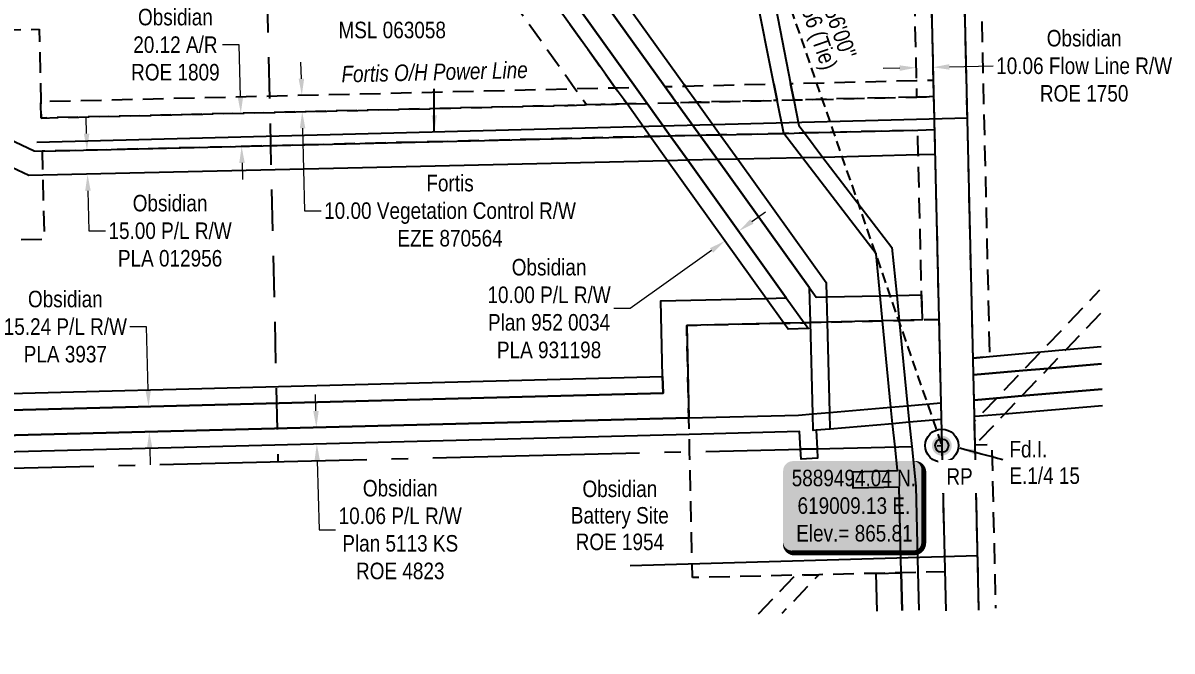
# Model space of a CAD drawing. Extents: x 614988 to 621305, y 5889351 to 5893530.
# Drawn here: x 618454 to 619148, y 5889370 to 5889750 of the extents above; entities that cross this region are included whole.
import ezdxf
from ezdxf.enums import TextEntityAlignment as Align

# ---------------------------------------------------------------- set-up
doc = ezdxf.new("R2010")
doc.units = 0
doc.header["$LTSCALE"] = 5
doc.header["$PDSIZE"] = 0.5
for name, pattern in [('foc-ACCESSROAD', [3.75, 2.5, -1.25]), ('foc-FLOWLINE', [3.75, 2.5, -1.25]), ('foc-LSD', [8, 5, -3]), ('foc-QUARTERLINE', [33, 25, -3, 2, -3]), ('foc-TIELINE', [1.875, 1.25, -0.625])]:
    doc.linetypes.add(name, pattern=pattern)
doc.layers.get('Defpoints').update_dxf_attribs({"color": 9})
for name, color, linetype in [('35', 37, 'Continuous'), ('AS-POWER', 104, 'foc-POWER'), ('AS-POWER-T', 104, 'Continuous'), ('C-RW', 13, 'Continuous'), ('C-WS', 13, 'foc-ACCESSROAD'), ('DETAIL-T', 7, 'Continuous'), ('F-RW', 190, 'Continuous'), ('F-VCE', 190, 'foc-FLOWLINE'), ('F-WS', 190, 'foc-ACCESSROAD'), ('L-BD', 7, 'Continuous'), ('L-MON', 1, 'Continuous'), ('L-SEC', 7, 'Continuous'), ('L-SECQ', 8, 'foc-QUARTERLINE'), ('L-SECTION-LSD', 7, 'foc-LSD'), ('L-TIE', 7, 'foc-TIELINE')]:
    doc.layers.add(name, color=color, linetype=linetype)
for name, color, linetype, lineweight in [('C-AR-T', 13, 'Continuous', 9), ('C-FLOWLINE-T', 13, 'Continuous', 9), ('C-RW-T', 13, 'Continuous', 9), ('C-WS-T', 13, 'Continuous', 9), ('F-AR-T', 190, 'Continuous', 9), ('F-VCE-T', 190, 'Continuous', 9)]:
    doc.layers.add(name, color=color, linetype=linetype, lineweight=lineweight)
doc.styles.add('80', font='ARIALN.TTF', dxfattribs={"height": 10})
doc.styles.add('80CG', font='ARIALN.TTF', dxfattribs={"height": 10})
doc.styles.add('80L', font='ARIALN.TTF', dxfattribs={"height": 10})
doc.styles.add('foc-LtypeFont', font='ARIALN.TTF', dxfattribs={"height": 7.35})
doc.linetypes.add('foc-POWER', pattern='A,6,-1,["P",foc-LtypeFont,S=0.2,R=0,X=-0.625,Y=-0.75],-1.24,4', length=12.24)
doc.linetypes.add('foc-POWER-NOLINE', pattern='A,0,-4,["P",foc-LtypeFont,S=0.2,R=0,X=-0.625,Y=-0.75],-8.24', length=12.24)
doc.dimstyles.new('Compass 5 000', dxfattribs={"dimscale": 5, "dimtxt": 9, "dimasz": 2, "dimexe": 0.2, "dimexo": 0.0625, "dimgap": 0.5, "dimtad": 0, "dimtih": 1, "dimtoh": 1, "dimzin": 0, "dimdsep": 46, "dimtxsty": '80CG', "dimcen": 0.1, "dimse1": 1, "dimse2": 1, "dimclrd": 256, "dimclrt": 256, "dimaunit": 1, "dimadec": 4, "dimazin": 0, "dimtfac": 0.06, "dimtofl": 0, "dimtmove": 0, "dimatfit": 1, "dimfxl": 0.2, "dimtolj": 1, "dimtzin": 0, "dimlwd": -1, "dimarcsym": 0})

# ---------------------------------------------------------------- blocks, each defined once
blk = doc.blocks.new('*D436')
at = {"layer": 'Defpoints', "color": 0, "transparency": 16777216}
for p in [(618622.24, 5889705.89), (618645.67, 5889706.45), (618645.91, 5889696.46)]:
    blk.add_point(p, dxfattribs=at)
at = {"layer": 'F-VCE-T', "transparency": 16777216}
for p, q in [((618622, 5889715.89), (618621.76, 5889725.88)), ((618622.72, 5889685.9), (618623.92, 5889636.04)), ((618623.92, 5889636.04), (618633.92, 5889636.04))]:
    blk.add_line(p, q, dxfattribs=at)
for points in [[(618623.67, 5889715.93), (618620.34, 5889715.85), (618622.24, 5889705.89)], [(618624.39, 5889685.94), (618621.06, 5889685.86), (618622.48, 5889695.89)]]:
    blk.add_solid(points, dxfattribs=at)
at = {"layer": 'F-VCE-T', "transparency": 16777216, "insert": (618711.85, 5889636.04), "char_height": 10, "attachment_point": 5, "style": '80CG'}
blk.add_mtext('\\A1;Fortis\\P10.00 Vegetation Control R/W\\PEZE 870564', dxfattribs=at)
blk = doc.blocks.new('*D438')
at = {"layer": 'Defpoints', "color": 0, "transparency": 16777216}
for p in [(618738.05, 5889813.32), (618721.73, 5889801.65), (618740.33, 5889775.64)]:
    blk.add_point(p, dxfattribs=at)
at = {"layer": 'F-AR-T', "transparency": 16777216}
for p, q in [((618764.78, 5889793.13), (618772.92, 5889798.94)), ((618732.2, 5889769.82), (618721.18, 5889761.94)), ((618721.18, 5889761.94), (618711.18, 5889761.94))]:
    blk.add_line(p, q, dxfattribs=at)
for points in [[(618763.81, 5889794.48), (618765.75, 5889791.77), (618756.65, 5889787.31)], [(618731.23, 5889771.18), (618733.17, 5889768.46), (618740.33, 5889775.64)]]:
    blk.add_solid(points, dxfattribs=at)
at = {"layer": 'F-AR-T', "transparency": 16777216, "insert": (618676.89, 5889761.94), "char_height": 10, "attachment_point": 5, "style": '80CG'}
blk.add_mtext('\\A1;Gran Tierra\\P20.00 A/R\\PMSL 063058', dxfattribs=at)
blk = doc.blocks.new('*D439')
at = {"layer": 'C-RW-T', "transparency": 16777216}
for p, q in [((618528.4, 5889565.96), (618518.4, 5889565.96)), ((618529.39, 5889527.67), (618528.4, 5889565.96)), ((618530.3, 5889492.43), (618530.55, 5889482.43))]:
    blk.add_line(p, q, dxfattribs=at)
for points in [[(618531.05, 5889527.71), (618527.72, 5889527.62), (618529.64, 5889517.67)], [(618531.96, 5889492.47), (618528.63, 5889492.38), (618530.04, 5889502.42)]]:
    blk.add_solid(points, dxfattribs=at)
at = {"layer": 'Defpoints', "color": 0, "transparency": 16777216}
for p in [(618675.82, 5889521.44), (618529.64, 5889517.67), (618676.22, 5889506.2)]:
    blk.add_point(p, dxfattribs=at)
at = {"layer": 'C-RW-T', "transparency": 16777216, "insert": (618479.31, 5889565.96), "char_height": 10, "attachment_point": 5, "style": '80CG'}
blk.add_mtext('\\A1;Obsidian\\P15.24 P/L R/W\\PPLA 3937', dxfattribs=at)
blk = doc.blocks.new('*D440')
at = {"layer": 'C-RW-T', "transparency": 16777216}
for p, q in [((618361.47, 5889556.79), (618351.47, 5889556.79)), ((618362.07, 5889533.42), (618361.47, 5889556.79)), ((618362.84, 5889503.36), (618363.1, 5889493.36))]:
    blk.add_line(p, q, dxfattribs=at)
for points in [[(618363.74, 5889533.46), (618360.4, 5889533.37), (618362.33, 5889523.42)], [(618364.51, 5889503.4), (618361.18, 5889503.32), (618362.59, 5889513.36)]]:
    blk.add_solid(points, dxfattribs=at)
at = {"layer": 'Defpoints', "color": 0, "transparency": 16777216}
for p in [(618517.53, 5889527.43), (618362.33, 5889523.42), (618517.79, 5889517.36)]:
    blk.add_point(p, dxfattribs=at)
at = {"layer": 'C-RW-T', "transparency": 16777216, "insert": (618312.38, 5889556.79), "char_height": 10, "attachment_point": 5, "style": '80CG'}
blk.add_mtext('\\A1;Obsidian\\P10.06 P/L R/W\\PPLA 4796', dxfattribs=at)
blk = doc.blocks.new('*D441')
at = {"layer": 'C-RW-T', "transparency": 16777216}
for p, q in [((618492.16, 5889682.69), (618491.93, 5889692.69)), ((618492.97, 5889648.11), (618493.54, 5889623.92)), ((618493.54, 5889623.92), (618503.54, 5889623.92))]:
    blk.add_line(p, q, dxfattribs=at)
for points in [[(618493.83, 5889682.73), (618490.5, 5889682.65), (618492.4, 5889672.7)], [(618494.64, 5889648.14), (618491.31, 5889648.07), (618492.74, 5889658.1)]]:
    blk.add_solid(points, dxfattribs=at)
at = {"layer": 'Defpoints', "color": 0, "transparency": 16777216}
for p in [(618530.05, 5889673.58), (618492.74, 5889658.1), (618530.39, 5889658.98)]:
    blk.add_point(p, dxfattribs=at)
at = {"layer": 'C-RW-T', "transparency": 16777216, "insert": (618542.63, 5889623.92), "char_height": 10, "attachment_point": 5, "style": '80CG'}
blk.add_mtext('\\A1;Obsidian\\P15.00 P/L R/W\\PPLA 012956', dxfattribs=at)
blk = doc.blocks.new('*D444')
at = {"layer": 'C-RW-T', "transparency": 16777216}
for p, q in [((618894.37, 5889629.54), (618902.5, 5889635.37)), ((618869.93, 5889612.04), (618820.82, 5889576.87)), ((618820.82, 5889576.87), (618810.82, 5889576.87))]:
    blk.add_line(p, q, dxfattribs=at)
for points in [[(618893.4, 5889630.9), (618895.34, 5889628.19), (618886.24, 5889623.72)], [(618868.96, 5889613.4), (618870.9, 5889610.69), (618878.06, 5889617.87)]]:
    blk.add_solid(points, dxfattribs=at)
at = {"layer": 'Defpoints', "color": 0, "transparency": 16777216}
for p in [(618880.37, 5889631.91), (618872.2, 5889626.05), (618878.06, 5889617.87)]:
    blk.add_point(p, dxfattribs=at)
at = {"layer": 'C-RW-T', "transparency": 16777216, "insert": (618771.73, 5889576.87), "char_height": 10, "attachment_point": 5, "style": '80CG'}
blk.add_mtext('\\A1;Obsidian\\P10.00 P/L R/W\\PPlan 952 0034\\PPLA 931198', dxfattribs=at)
blk = doc.blocks.new('*D447')
at = {"layer": 'C-AR-T', "transparency": 16777216}
for p, q in [((618584.39, 5889736.4), (618574.39, 5889736.4)), ((618585.15, 5889705), (618584.39, 5889736.4)), ((618586.11, 5889664.94), (618586.35, 5889654.95))]:
    blk.add_line(p, q, dxfattribs=at)
for points in [[(618586.81, 5889705.04), (618583.48, 5889704.96), (618585.39, 5889695)], [(618587.78, 5889664.98), (618584.44, 5889664.9), (618585.87, 5889674.94)]]:
    blk.add_solid(points, dxfattribs=at)
at = {"layer": 'Defpoints', "color": 0, "transparency": 16777216}
for p in [(618570.71, 5889694.65), (618585.39, 5889695), (618571.19, 5889674.59)]:
    blk.add_point(p, dxfattribs=at)
at = {"layer": 'C-AR-T', "transparency": 16777216, "insert": (618545.84, 5889736.4), "char_height": 10, "attachment_point": 5, "style": '80CG'}
blk.add_mtext('\\A1;Obsidian\\P20.12 A/R\\PROE 1809', dxfattribs=at)
blk = doc.blocks.new('*D448')
at = {"layer": 'C-FLOWLINE-T', "transparency": 16777216}
for p, q in [((618983.67, 5889722.31), (618973.67, 5889722.07)), ((619013.73, 5889723.02), (619040.15, 5889723.64))]:
    blk.add_line(p, q, dxfattribs=at)
for points in [[(618983.63, 5889723.98), (618983.71, 5889720.64), (618993.67, 5889722.54)], [(619013.69, 5889724.68), (619013.77, 5889721.35), (619003.73, 5889722.78)]]:
    blk.add_solid(points, dxfattribs=at)
at = {"layer": 'Defpoints', "color": 0, "transparency": 16777216}
for p in [(618992.83, 5889758.18), (619002.89, 5889758.42), (618993.67, 5889722.54)]:
    blk.add_point(p, dxfattribs=at)
at = {"layer": 'C-FLOWLINE-T', "transparency": 16777216, "insert": (619095.15, 5889723.64), "char_height": 10, "attachment_point": 5, "style": '80CG'}
blk.add_mtext('\\A1;Obsidian\\P10.06 Flow Line R/W\\PROE 1750', dxfattribs=at)
blk = doc.blocks.new('*D450')
at = {"layer": 'C-RW-T', "transparency": 16777216}
for p, q in [((618630.81, 5889515.03), (618630.56, 5889525.02)), ((618631.59, 5889484.99), (618632.67, 5889443.26)), ((618632.67, 5889443.26), (618642.67, 5889443.26))]:
    blk.add_line(p, q, dxfattribs=at)
for points in [[(618632.48, 5889515.07), (618629.15, 5889514.98), (618631.07, 5889505.03)], [(618633.25, 5889485.03), (618629.92, 5889484.95), (618631.33, 5889494.99)]]:
    blk.add_solid(points, dxfattribs=at)
at = {"layer": 'Defpoints', "color": 0, "transparency": 16777216}
for p in [(618631.07, 5889505.03), (618657, 5889505.7), (618657.26, 5889495.66)]:
    blk.add_point(p, dxfattribs=at)
at = {"layer": 'C-RW-T', "transparency": 16777216, "insert": (618681.75, 5889443.26), "char_height": 10, "attachment_point": 5, "style": '80CG'}
blk.add_mtext('\\A1;Obsidian\\P10.06 P/L R/W\\PPlan 5113 KS\\PROE 4823', dxfattribs=at)
blk = doc.blocks.new('fdia')
at = {"color": 255, "const_width": 1}
blk.add_lwpolyline([(-0.5, 0, 1), (0.5, 0, 1)], format="xyb", close=True, dxfattribs=at)
blk = doc.blocks.new('Fdiaa')
blk.add_blockref('fdia', (0, 0))
blk = doc.blocks.new('fdib')
at = {"color": 1, "const_width": 1.6}
blk.add_lwpolyline([(-0.4, 0, 1), (0.4, 0, 1)], format="xyb", close=True, dxfattribs=at)
at = {"color": 1}
blk.add_circle((0, 0), 0.8, dxfattribs=at)
blk = doc.blocks.new('Fdibb')
blk.add_blockref('fdib', (0, 0))
blk = doc.blocks.new('fdicc')
for name in ['Fdibb', 'Fdiaa']:
    blk.add_blockref(name, (0, 0))
blk = doc.blocks.new('FDI')
blk.add_blockref('fdicc', (0, 0))
blk = doc.blocks.new('*U456')
h = blk.add_hatch(color=254)
edge = h.paths.add_edge_path()
edge.add_line((-36.5, -28.5), (36.5, -28.5))
edge.add_arc((36.5, -22.5), 6, 270, 360)
edge.add_line((42.5, -22.5), (42.5, 21))
edge.add_arc((36.5, 21), 6, 0, 90)
edge.add_line((36.5, 27), (-36.5, 27))
edge.add_arc((-36.5, 21), 6, 90, 180)
edge.add_line((-42.5, 21), (-42.5, -22.5))
edge.add_arc((-36.5, -22.5), 6, 180, 270)
at = {"color": 1, "flags": 128}
blk.add_lwpolyline([(-36.5, -28.5, 3, 3, 0), (36.5, -28.5, 3, 3, 0.414214), (42.5, -22.5, 3, 3, 0), (42.5, 21, 3, 0, 0.414214), (36.5, 27, 0, 0, 0), (-36.5, 27, 0, 0, 0.414214), (-42.5, 21, 0, 0, 0), (-42.5, -22.5, 0, 3, 0.414214)], format="xyseb", close=True, dxfattribs=at)
blk.add_lwpolyline([(-35.37, 5.2, 0, 10, 0), (0, 0, 5, 5, 0)], format="xyseb", dxfattribs=at)
at = {"color": 1, "style": '80'}
blk.add_attdef('ENTER_TEXT_001', (-35.99, -5), '', height=10, dxfattribs=at)

msp = doc.modelspace()

# ---------------------------------------------------------------- linework, layer by layer
at = {"layer": '35', "color": 3}
msp.add_circle((619009.127, 5889494.043), 9.996, dxfattribs=at)
at = {"layer": 'AS-POWER', "linetype": 'foc-POWER-NOLINE', "flags": 128}
for points in [[(619029.23, 5889494.536), (619010.243, 5890299.314)], [(619031.571, 5889394.576), (619029.23, 5889494.536)]]:
    msp.add_lwpolyline(points, dxfattribs=at)
at = {"layer": 'AS-POWER', "flags": 128}
for points in [[(618461.994, 5889677.421), (619024.565, 5889692.278)], [(618820.804, 5889421.674), (619030.798, 5889427.585)]]:
    msp.add_lwpolyline(points, dxfattribs=at)
at = {"layer": 'C-RW'}
for points in [[(618103.66, 5889506.646), (618205.814, 5889509.311), (618840.616, 5889525.695), (618840.374, 5889535.757), (618839.324, 5889581.629), (618902.964, 5889583.099), (618915.131, 5889583.379), (618855.551, 5889666.567), (618844.983, 5889681.312), (618830.955, 5889700.892), (618823.905, 5889710.73), (618646.403, 5889958.467), (618534.045, 5890115.059), (618489.447, 5890177.513), (618484.317, 5890184.675), (618442.062, 5890243.67), (618421.04, 5890273.019), (618412.822, 5890284.487), (618395.992, 5890307.989), (618375.19, 5890337.032), (618341.757, 5890383.709)], [(618646.403, 5889958.467), (618823.905, 5889710.73), (618830.955, 5889700.892), (618844.983, 5889681.312), (618855.551, 5889666.567), (618915.131, 5889583.379), (618925.879, 5889568.374), (618928.439, 5889564.799), (618928.439, 5889564.799), (618916.287, 5889564.498), (618913.711, 5889568.093), (618902.964, 5889583.099), (618843.36, 5889666.316), (618832.823, 5889681.014), (618818.824, 5889700.601), (618811.771, 5889710.452), (618802.578, 5889723.308), (618664.018, 5889916.574)], [(618705.788, 5889917.727), (618853.296, 5889712.344), (618853.936, 5889711.454), (618861.003, 5889701.613), (618875.133, 5889681.936), (618885.719, 5889667.195), (618939.172, 5889592.777), (618939.394, 5889583.939), (618939.777, 5889568.695), (618941.148, 5889514.149), (618941.402, 5889504.083), (618933.096, 5889503.371), (618931.433, 5889503.23), (618931.169, 5889513.295), (618929.727, 5889568.462), (618929.178, 5889589.431), (618873.528, 5889666.941), (618862.941, 5889681.685), (618848.843, 5889701.322), (618841.779, 5889711.161), (618697.667, 5889911.888)], [(618697.667, 5889911.888), (618841.779, 5889711.161), (618848.843, 5889701.322), (618862.941, 5889681.685), (618873.528, 5889666.941), (618929.178, 5889589.431), (618933.223, 5889583.797), (618939.394, 5889583.939), (618971.874, 5889584.689), (618981.842, 5889584.919), (618996.907, 5889585.267), (618997.266, 5889570.022), (618983.345, 5889569.701), (618973.336, 5889569.469), (618939.777, 5889568.695), (618929.727, 5889568.462), (618925.879, 5889568.374), (618913.711, 5889568.093), (618854.921, 5889566.737), (618856.211, 5889510.84), (618206.171, 5889494.067)], [(619105.717, 5889543.479), (619073.32, 5889540.735), (619058.189, 5889539.454), (619028.231, 5889536.917), (619027.993, 5889546.994), (619037.98, 5889547.909), (619068.967, 5889550.747), (619084.205, 5889552.143), (619105.469, 5889554.091)], [(619106.074, 5889528.206), (619057.429, 5889524.085), (619042.299, 5889522.803), (619028.591, 5889521.643), (619028.231, 5889536.917), (619058.189, 5889539.454), (619073.32, 5889540.735), (619105.717, 5889543.479)], [(618103.423, 5889516.709), (618205.577, 5889519.374), (618840.374, 5889535.757), (618840.616, 5889525.695), (618205.814, 5889509.311), (618103.66, 5889506.646)], [(619106.31, 5889518.131), (619046.939, 5889513.093), (619031.807, 5889511.808), (619028.824, 5889511.75), (619028.591, 5889521.643), (619042.299, 5889522.803), (619057.429, 5889524.085), (619106.074, 5889528.206)], [(618969.967, 5889394.051), (618969.396, 5889416.843), (618984.641, 5889417.203), (618985.211, 5889394.416)]]:
    msp.add_lwpolyline(points, dxfattribs=at)
for points in [[(618926.065, 5889683.066), (618994.56, 5889684.7), (619004.619, 5889685.087), (619004.973, 5889670.1), (618994.911, 5889669.837), (618937.277, 5889668.332), (618924.98, 5889668.014), (618885.719, 5889667.195), (618873.528, 5889666.941), (618855.551, 5889666.567), (618843.36, 5889666.316), (618465.635, 5889657.468), (618457.309, 5889657.273), (618415.91, 5889676.678), (618422.291, 5889690.249), (618460.5, 5889672.341), (618465.287, 5889671.988), (618832.823, 5889681.014), (618844.983, 5889681.312), (618862.941, 5889681.685), (618875.133, 5889681.936), (618913.668, 5889682.769), (618926.065, 5889683.066)], [(618933.096, 5889503.371), (618933.72, 5889492.215), (618923.666, 5889491.973), (618923.072, 5889502.515), (618856.443, 5889500.796), (618206.407, 5889484.02), (618206.171, 5889494.067), (618856.211, 5889510.84), (618922.519, 5889512.555), (618931.169, 5889513.295), (618941.148, 5889514.149), (618978.344, 5889517.335), (618988.433, 5889518.206), (619008.515, 5889519.995), (619008.754, 5889509.842), (618989.402, 5889508.183), (618979.383, 5889507.327), (618941.402, 5889504.083), (618933.096, 5889503.371)]]:
    msp.add_lwpolyline(points, close=True, dxfattribs=at)
at = {"layer": 'C-WS', "flags": 128}
for points in [[(618994.924, 5890096.054), (618996.751, 5890018.563), (618997.105, 5890003.577), (619003.913, 5889715.056), (619004.149, 5889705.053), (618994.085, 5889704.811), (618993.85, 5889714.815), (618990.281, 5889866.095), (618899.138, 5889898.462), (618850.538, 5889952.892), (618793.761, 5890028.846), (618731.83, 5890027.384), (618731.791, 5890029.696), (618731.392, 5890045.92), (618729.17, 5890140.053), (618728.83, 5890154.433), (618855.743, 5890157.317), (618857.243, 5890093.747), (618935.707, 5890095.598), (618946.175, 5890095.844), (618976.06, 5890096.55), (618994.901, 5890096.995), (618994.924, 5890096.054)], [(619004.149, 5889705.053), (619004.619, 5889685.087), (619004.973, 5889670.1), (619007.329, 5889570.255), (618997.266, 5889570.022), (618996.907, 5889585.267), (618994.911, 5889669.837), (618994.56, 5889684.7), (618926.065, 5889683.066), (618913.668, 5889682.769), (618875.133, 5889681.936), (618862.941, 5889681.685), (618844.983, 5889681.312), (618832.823, 5889681.014), (618465.287, 5889671.988), (618465.635, 5889657.468), (618466.564, 5889618.77), (618339.499, 5889615.779), (618336.447, 5889742.843), (618463.512, 5889745.833), (618464.563, 5889702.102), (618464.803, 5889692.099), (618783.103, 5889699.769), (618794.297, 5889700.039), (618803.091, 5889700.24), (618818.824, 5889700.601), (618830.955, 5889700.892), (618848.843, 5889701.322), (618861.003, 5889701.613), (618909.661, 5889702.783), (618919.637, 5889703.023), (618994.085, 5889704.811), (619004.149, 5889705.053)], [(619009.127, 5889494.031), (619010.912, 5889417.81), (618994.685, 5889417.436), (618984.641, 5889417.203), (618969.396, 5889416.843), (618934.728, 5889416.051), (618920.57, 5889415.725), (618858.44, 5889414.29), (618856.684, 5889490.361), (618856.443, 5889500.796), (618856.211, 5889510.84), (618854.921, 5889566.737), (618913.711, 5889568.093), (618925.879, 5889568.374), (618929.727, 5889568.462), (618939.777, 5889568.695), (618973.336, 5889569.469), (618983.345, 5889569.701), (618997.266, 5889570.022), (619007.329, 5889570.255), (619008.515, 5889519.995), (619008.754, 5889509.842), (619009.127, 5889494.031)]]:
    msp.add_lwpolyline(points, close=True, dxfattribs=at)
for points in [[(619105.005, 5889573.938), (619084.205, 5889552.143), (619073.32, 5889540.735), (619057.429, 5889524.085), (619046.939, 5889513.093), (619029.231, 5889494.537), (619028.895, 5889508.759), (619031.807, 5889511.808), (619042.299, 5889522.803), (619058.189, 5889539.454), (619068.967, 5889550.747), (619104.673, 5889588.162)], [(619031.549, 5889395.527), (619031.338, 5889404.516), (619029.231, 5889494.537), (619039.293, 5889494.789), (619041.612, 5889395.768)], [(618898.285, 5889392.332), (618920.57, 5889415.725), (618934.728, 5889416.051), (618912.476, 5889392.672)]]:
    msp.add_lwpolyline(points, dxfattribs=at)
at = {"layer": 'F-RW'}
for points in [[(618985.211, 5889394.416), (618984.641, 5889417.203), (618983.346, 5889468.942), (618955.585, 5889468.269), (618955.336, 5889478.321), (618982.31, 5889478.975), (618980.825, 5889493.349), (618979.383, 5889507.327), (618978.344, 5889517.335), (618973.336, 5889569.469), (618971.874, 5889584.689), (618969.446, 5889609.967), (618924.98, 5889668.014), (618913.668, 5889682.769), (618909.661, 5889702.783), (618907.667, 5889712.744), (618885.359, 5889824.187), (618902.344, 5889915.746), (618907.064, 5889941.188), (618933.831, 5890085.484), (618935.707, 5890095.598), (618963.743, 5890246.747), (618964.897, 5890297.621), (618962.589, 5890398.574)], [(618972.626, 5890398.814), (618974.939, 5890297.86), (618973.772, 5890245.697), (618946.175, 5890095.844), (618944.312, 5890085.732), (618915.81, 5889930.973), (618911.117, 5889905.498), (618896.178, 5889824.388), (618917.712, 5889712.986), (618919.637, 5889703.023), (618922.621, 5889687.589), (618926.065, 5889683.066), (618937.277, 5889668.332), (618978.993, 5889613.757), (618981.842, 5889584.919), (618983.345, 5889569.701), (618988.433, 5889518.206), (618989.402, 5889508.183), (618990.908, 5889493.592), (618993.39, 5889469.578), (618994.685, 5889417.436), (618995.251, 5889394.657)]]:
    msp.add_lwpolyline(points, dxfattribs=at)
msp.add_lwpolyline([(618933.72, 5889492.215), (618934.038, 5889486.532), (618924.004, 5889485.972), (618923.666, 5889491.973), (618933.72, 5889492.215)], close=True, dxfattribs=at)
at = {"layer": 'F-VCE', "flags": 128}
msp.add_lwpolyline([(619119.744, 5889771.588), (619031.928, 5889806.112), (619033.681, 5889731.427), (619034.032, 5889716.446), (619037.98, 5889547.909), (619027.993, 5889546.994), (619024.001, 5889716.21), (619023.647, 5889731.192), (619021.53, 5889820.933), (619121.339, 5889781.706)], dxfattribs=at)
for points in [[(619003.912, 5889715.056), (619004.148, 5889705.053), (618994.085, 5889704.811), (618919.637, 5889703.023), (618917.712, 5889712.986), (618993.85, 5889714.814), (619003.912, 5889715.056)], [(618823.905, 5889710.731), (618830.955, 5889700.892), (618818.824, 5889700.601), (618803.091, 5889700.235), (618794.298, 5889700.03), (618783.103, 5889699.757), (618464.803, 5889692.099), (618464.563, 5889702.102), (618782.863, 5889709.747), (618787.373, 5889709.855), (618802.85, 5889710.227), (618811.775, 5889710.445), (618823.905, 5889710.731)], [(618907.667, 5889712.744), (618909.661, 5889702.783), (618861.003, 5889701.614), (618848.843, 5889701.322), (618841.779, 5889711.161), (618853.936, 5889711.454), (618907.667, 5889712.744)]]:
    msp.add_lwpolyline(points, close=True, dxfattribs=at)
at = {"layer": 'F-WS', "flags": 128}
msp.add_lwpolyline([(618664.017, 5889916.574), (618802.578, 5889723.308), (618811.771, 5889710.452), (618818.824, 5889700.601), (618803.091, 5889700.24), (618794.297, 5889700.039), (618787.373, 5889709.855), (618679.682, 5889860.445), (618602.493, 5889805.133), (618526.803, 5889910.779), (618620.202, 5889977.686), (618655.286, 5889928.752), (618664.017, 5889916.574)], close=True, dxfattribs=at)
at = {"layer": 'L-SEC', "flags": 128}
for points in [[(619029.23, 5889494.536), (619010.257, 5890298.728)], [(618990.153, 5890298.223), (619009.127, 5889494.031)], [(619009.127, 5889494.031), (619011.467, 5889394.096)], [(619031.571, 5889394.576), (619029.23, 5889494.536)]]:
    msp.add_lwpolyline(points, dxfattribs=at)
at = {"layer": 'L-SECQ', "flags": 128}
msp.add_lwpolyline([(618206.623, 5889474.764), (619009.127, 5889494.043)], dxfattribs=at)
at = {"layer": 'L-SECTION-LSD', "flags": 128}
msp.add_lwpolyline([(618588.953, 5890288.687), (618607.839, 5889484.397)], dxfattribs=at)
at = {"layer": 'L-TIE', "flags": 128}
msp.add_lwpolyline([(618850.538, 5889952.892), (619009.127, 5889494.043)], dxfattribs=at)

# ---------------------------------------------------------------- block references
at = {"layer": 'DETAIL-T'}
ref = msp.add_blockref('*U456', (618955.685, 5889457.735), dxfattribs=dict(at, xscale=0.99964095, yscale=0.99964095, zscale=0.99964095))
ref.add_attrib('ENTER_TEXT_001', '5889494.04 N.', (618918.38, 5889469.503), dxfattribs={"layer": '0', "color": 1, "height": 9.99641, "style": '80'})
ref.add_attrib('ENTER_TEXT_002', '619009.13 E.', (618921.901, 5889452.801), dxfattribs={"layer": '0', "color": 1, "height": 9.99641, "style": '80'})
ref.add_attrib('ENTER_TEXT_003', 'Elev.= 865.81', (618921.11, 5889436.1), dxfattribs={"layer": '0', "color": 1, "height": 9.99641, "style": '80'})

# ---------------------------------------------------------------- texts
at = {"layer": 'AS-POWER-T', "insert": (618645.75, 5889723.582), "char_height": 9.99641, "width": 112.4607, "attachment_point": 1, "rotation": 1.381131, "line_spacing_factor": 0.961801, "style": '80L'}
msp.add_mtext('\\pi0.32614;{\\fArial Narrow|b0|i1|c0|p34;Fortis O/H Power Line}', dxfattribs=at)
at = {"layer": 'L-BD', "style": '80L'}
for s, p in [('485.66 (Tie)', (618930.445, 5889750.767)), ("340°56'00''", (618943.908, 5889755.42))]:
    msp.add_text(s, height=9.99641, rotation=289.0664, dxfattribs=at).set_placement(p, align=Align.MIDDLE)

# ---------------------------------------------------------------- dimensions: what is measured, and where the dimension line sits
at = {"layer": 'C-AR-T'}
dim = msp.add_linear_dim(base=(618585.387, 5889695), p1=(618571.192, 5889674.589), p2=(618570.71, 5889694.647), angle=91.378181, text='Obsidian\\P20.12 A/R\\PROE 1809', dimstyle='Compass 5 000', dxfattribs=at)
dim.commit()
dim.dimension.update_dxf_attribs({"geometry": '*D447', "text_midpoint": (618545.844, 5889736.403), "dimtype": 161})
at = {"layer": 'C-FLOWLINE-T'}
dim = msp.add_linear_dim(base=(618993.667, 5889722.545), p1=(619002.89, 5889758.419), p2=(618992.827, 5889758.181), angle=181.351432, text='Obsidian\\P10.06 Flow Line R/W\\PROE 1750', dimstyle='Compass 5 000', dxfattribs=at)
dim.commit()
dim.dimension.update_dxf_attribs({"geometry": '*D448', "text_midpoint": (619095.155, 5889723.642), "dimtype": 161})
at = {"layer": 'C-RW-T'}
for base, p1, p2, angle, text, picture, middle in [((618492.739, 5889658.103), (618530.049, 5889673.578), (618530.391, 5889658.985), 271.341808, 'Obsidian\\P15.00 P/L R/W\\PPLA 012956', '*D441', (618542.626, 5889623.92)), ((618878.062, 5889617.866), (618880.374, 5889631.908), (618872.199, 5889626.052), 215.612026, 'Obsidian\\P10.00 P/L R/W\\PPlan 952 0034\\PPLA 931198', '*D444', (618771.733, 5889576.866)), ((618529.644, 5889517.669), (618676.217, 5889506.196), (618675.823, 5889521.442), 91.478408, 'Obsidian\\P15.24 P/L R/W\\PPLA 3937', '*D439', (618479.312, 5889565.957)), ((618362.327, 5889523.42), (618517.791, 5889517.363), (618517.531, 5889527.425), 91.478347, 'Obsidian\\P10.06 P/L R/W\\PPLA 4796', '*D440', (618312.38, 5889556.785)), ((618631.071, 5889505.031), (618657.263, 5889495.655), (618657.004, 5889505.7), 91.478102, 'Obsidian\\P10.06 P/L R/W\\PPlan 5113 KS\\PROE 4823', '*D450', (618681.751, 5889443.26))]:
    dim = msp.add_linear_dim(base=base, p1=p1, p2=p2, angle=angle, text=text, dimstyle='Compass 5 000', dxfattribs=at)
    dim.commit()
    dim.dimension.update_dxf_attribs({"geometry": picture, "text_midpoint": middle, "dimtype": 161})
at = {"layer": 'F-AR-T'}
dim = msp.add_linear_dim(base=(618740.332, 5889775.638), p1=(618738.046, 5889813.319), p2=(618721.728, 5889801.648), angle=215.574773, text='Gran Tierra\\P20.00 A/R\\PMSL 063058', dimstyle='Compass 5 000', dxfattribs=at)
dim.commit()
dim.dimension.update_dxf_attribs({"geometry": '*D438', "text_midpoint": (618676.886, 5889761.941), "dimtype": 161})
at = {"layer": 'F-VCE-T'}
dim = msp.add_linear_dim(base=(618622.244, 5889705.889), p1=(618645.913, 5889696.456), p2=(618645.673, 5889706.452), angle=91.37586, text='Fortis\\P10.00 Vegetation Control R/W\\PEZE 870564', dimstyle='Compass 5 000', dxfattribs=at)
dim.commit()
dim.dimension.update_dxf_attribs({"geometry": '*D436', "text_midpoint": (618711.854, 5889636.041), "dimtype": 161})

# ---------------------------------------------------------------- leaders
at = {"layer": 'AS-POWER-T', "path_type": 1}
msp.add_leader([(618702.313, 5889683.767), (618702.308, 5889709.811)], dimstyle='Compass 5 000', override={"dimgap": 0.5, "dimtad": 0}, dxfattribs=at)

# ---------------------------------------------------------------- next in the draw order: texts
at = {"layer": '35', "color": 3, "insert": (619019.844, 5889480.431), "char_height": 9.9964, "width": 15.49689, "attachment_point": 2, "style": '80', "bg_fill": 2}
msp.add_mtext('RP', dxfattribs=at)
at = {"layer": 'C-WS-T', "insert": (618784.408, 5889472.953), "char_height": 9.99641, "width": 58.8033, "attachment_point": 1, "line_spacing_factor": 0.961801, "style": '80L', "bg_fill": 2}
msp.add_mtext('\\pi7.49274;Obsidian\\P\\pi0.47275;Battery Site\\P\\pi3.3878;ROE 1954', dxfattribs=at)
at = {"layer": 'L-MON', "insert": (619049.964, 5889496.948), "char_height": 9.9964, "width": 48.87172, "attachment_point": 1, "line_spacing_factor": 0.961801, "style": '80L', "bg_fill": 2}
msp.add_mtext('Fd.I.\\PE.1/4 15', dxfattribs=at)

# ---------------------------------------------------------------- next in the draw order: block references
at = {"layer": 'L-MON', "xscale": 4.998204750000004, "yscale": 4.998204750000004, "zscale": 4.998204750000004}
msp.add_blockref('FDI', (619009.127, 5889494.043), dxfattribs=at)

# ---------------------------------------------------------------- next in the draw order: leaders
at = {"layer": 'L-MON', "path_type": 1}
msp.add_leader([(619019.935, 5889492.646), (619045.987, 5889485.685)], dimstyle='Compass 5 000', override={"dimgap": 0.5, "dimtad": 0}, dxfattribs=at)

doc.saveas('drawing.dxf')
